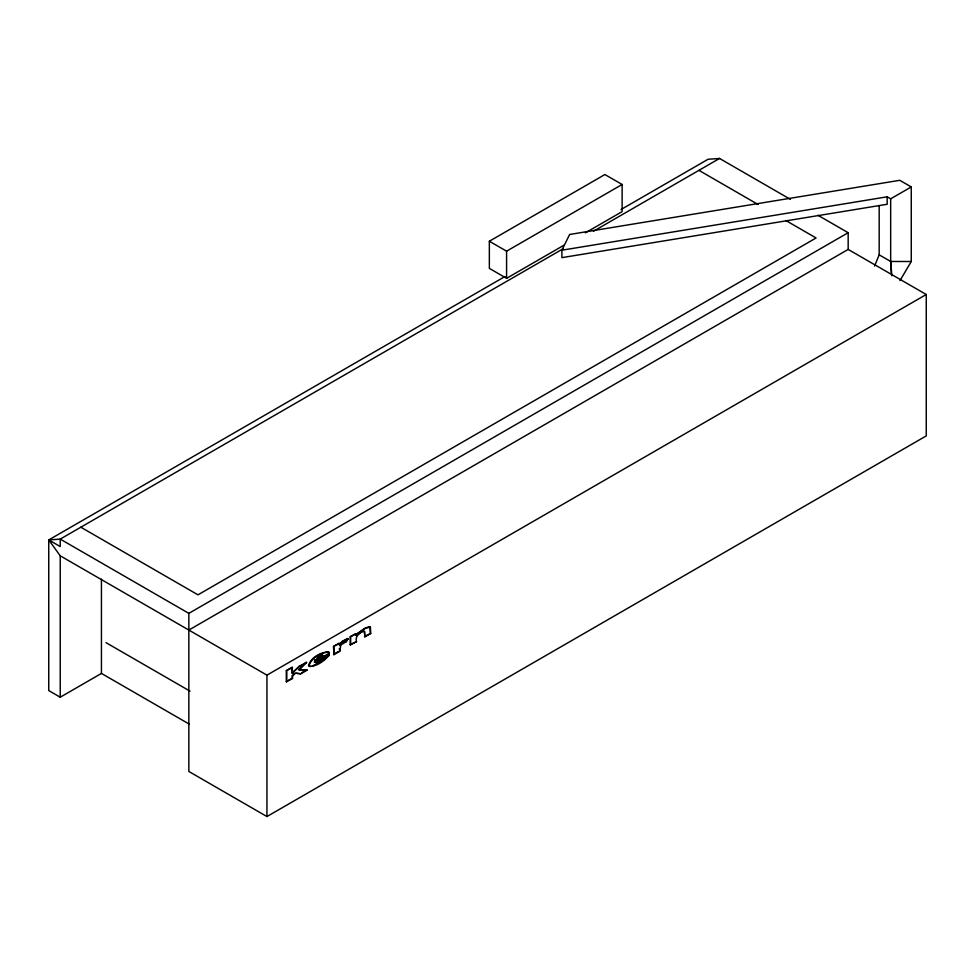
<?xml version="1.0" encoding="UTF-8"?>
<svg xmlns="http://www.w3.org/2000/svg" width="975" height="975" viewBox="0 0 975 975"><rect width="100%" height="100%" fill="white"/><g stroke="black" fill="none" stroke-linecap="round" stroke-linejoin="round"><path stroke-width="1.46" d="M314.962 660.977L319.325 656.577L322.359 655.31L323.663 655.943L314.962 660.977L314.791 659.758M874.587 266.029L879.182 254.841L879.182 205.615M561.893 250.197L887.177 196.816L887.177 204.275L561.893 257.644L561.893 250.197L569.632 234.475L899.779 180.302L911.259 186.932L911.259 261.507L899.937 280.666M346.539 640.343L348.209 638.686L346.405 641.574L340.836 645.023L339.763 651.312L333.938 654.676L333.487 646.437L338.898 643.317L339.349 644.719L338.898 643.317M339.8 645.633L340.372 644.767M329.44 653.896L328.831 652.141C321.238 652.324 310.769 658.125 309.014 665.937L309.428 666.425C316.96 666.51 324.309 660.892 329.136 655.273L322.871 658.003L317.314 662.22L314.389 662.062L328.989 653.628L314.389 662.062M329.136 655.273L317.777 662.488L314.852 662.318M327.234 656.858L328.673 655.005M356.484 635.688L361.944 631.495M338.898 644.451L342.578 641.075L347.746 638.43M339.349 644.719L343.029 641.343L348.209 638.686M306.577 662.5L299.41 666.644L292.134 673.128L298.947 666.376L306.577 662.5L299.057 669.764L306.126 662.244M369.964 627.035L365.174 628.558L355.619 634.835L364.723 628.29L368.818 626.754L370.415 627.254L370.732 633.433L364.906 636.797L364.357 631.459L362.871 631.118M292.585 673.384L292.134 667.29L286.309 670.654L286.309 681.647L292.134 678.283L292.134 675.736L294.852 673.14L300.836 673.786L307.125 670.166L298.594 669.496M286.309 681.647L292.585 678.551L292.585 676.004L295.303 673.408M325.138 658.807L326.272 657.82M323.858 659.807L312.171 666.132M317.131 657.443L321.896 655.042L323.663 655.943M564.379 244.969L506.586 278.326L489.352 268.381L489.352 241.239L604.89 174.537L622.123 184.482L622.123 211.624L585.378 232.842M489.352 241.239L506.586 251.184L622.123 184.482M189.369 724.181L101.437 673.42L60.231 697.21L48.75 690.58L48.75 539.931L504.989 276.522M621.026 209.527L708.057 159.278L719.538 158.45L790.42 199.363M563.197 248.723L60.231 539.102L48.75 539.931L60.231 555.811L266.943 675.151L926.25 294.499L926.25 435.898L266.943 816.55L188.845 771.469L188.845 613.36L848.165 232.708L848.165 249.417L188.845 630.057M593.507 231.221L719.538 158.45M887.177 196.816L890.662 198.827L911.259 186.932M286.309 670.654L292.585 667.546M364.906 636.797L364.54 631.276C359.751 631.898 354.803 636.309 356.497 641.66L350.208 644.755L350.208 636.785L355.619 633.665L356.082 635.103M333.487 646.437L339.349 643.585M350.208 636.785L356.082 633.933M314.498 660.709L323.2 655.675M301.641 672.799L306.662 669.898M333.487 654.408L338.142 651.714M350.208 644.755L356.497 641.66M364.455 636.529L370.732 633.433M343.2 642.537L346.405 641.574M879.182 254.841L890.662 261.471L911.259 261.507M310.598 666.449L308.563 665.669C310.318 657.857 320.775 652.056 328.368 651.873L328.867 652.568M299.057 669.764L307.125 670.166M296.229 673.237L300.836 673.786M817.976 215.28L848.165 232.708M848.165 249.417L926.25 294.499M698.941 170.345L758.16 204.543M785.801 220.496L816.075 237.973L197.974 594.835L80.84 527.207M339.763 651.312L339.312 648.582M188.845 613.36L60.231 539.102L60.231 546.561L48.75 539.931M106.031 642.659L190.027 691.153M369.952 626.986L370.281 633.165M890.662 198.827L890.662 261.471L891.893 275.779M890.662 261.471L891.284 273.098M506.586 251.184L506.586 278.326M355.619 633.665L355.619 634.835M350.671 637.053L350.671 645.023M333.938 646.705L333.938 654.676M292.134 667.29L292.134 673.128M286.772 670.91L286.772 681.915M266.943 675.151L266.943 816.55M101.437 579.15L101.437 673.42M60.231 555.811L60.231 697.21"/></g></svg>
